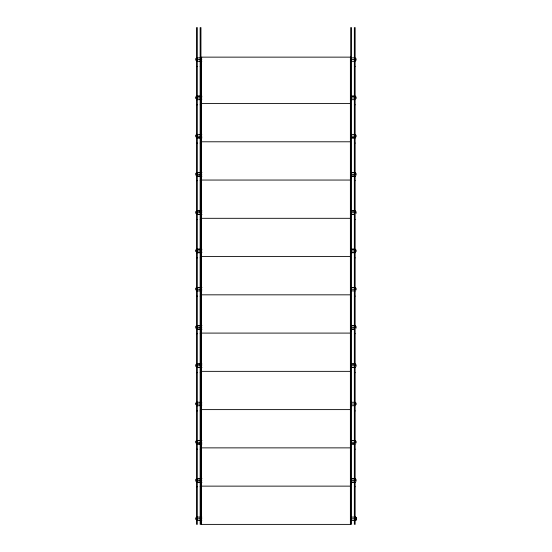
<?xml version="1.0" encoding="UTF-8"?>
<svg xmlns="http://www.w3.org/2000/svg" width="552" height="552" viewBox="0 0 552 552"><rect width="100%" height="100%" fill="white"/><g stroke="black" fill="none" stroke-linecap="round" stroke-linejoin="round"><path stroke-width="0.83" d="M355.336 517.348L356.074 517.355L356.081 520.363L355.343 520.322M355.336 517.493L356.074 517.493M355.336 517.735L356.074 517.735M355.336 518.052L356.074 518.045M355.336 518.418L356.081 518.418M355.336 518.811L356.081 518.811M355.343 519.211L356.081 519.211M355.343 519.584L356.081 519.584M355.343 519.908L356.081 519.901M196.671 57.856L201.839 57.856M351.693 57.856L355.136 57.856M196.671 59.588L201.839 59.588M351.693 59.588L355.136 59.588M196.512 60.306L197.305 60.306M200.155 60.306L200.949 60.306M350.699 60.306L351.493 60.306M354.349 60.306L355.136 60.306M196.671 61.313L201.839 61.313M351.693 61.313L355.136 61.313M196.512 66.55L197.305 66.55M200.155 66.55L200.949 66.55M354.349 66.55L355.136 66.55M196.671 96.117L201.839 96.117M351.693 96.117L355.136 96.117M196.671 96.207L201.839 96.207M351.693 96.207L355.136 96.207M196.671 97.939L201.839 97.939M351.693 97.939L355.136 97.939M196.671 99.67L201.839 99.67M351.693 99.67L355.136 99.67M201.266 103.521L350.382 103.521M196.512 104.811L197.305 104.811M200.155 104.811L200.949 104.811M354.349 104.811L355.136 104.811M196.671 134.377L201.839 134.474M351.693 134.377L355.136 134.474M196.671 136.199L201.839 136.199M351.693 136.199L355.136 136.199M196.671 137.834L201.839 137.834M351.693 137.834L355.136 137.834M196.671 137.931L201.839 137.931M351.693 137.931L355.136 137.931M201.266 141.788L350.382 141.788M196.512 143.078L197.305 143.078M200.155 143.078L200.949 143.078M354.349 143.078L355.136 143.078M196.671 172.638L201.839 172.638M351.693 172.638L355.136 172.638M196.671 172.735L201.839 172.735M351.693 172.735L355.136 172.735M196.671 174.46L201.839 174.46M351.693 174.46L355.136 174.46M196.671 176.095L201.839 176.095M351.693 176.095L355.136 176.095M196.671 176.191L201.839 176.191M351.693 176.191L355.136 176.191M350.699 178.137L351.493 178.137M201.266 180.049L350.382 180.049M196.512 180.642L197.305 180.642M200.155 180.642L200.949 180.642M354.349 180.642L355.136 180.642M196.671 210.898L201.839 210.898M351.693 210.898L355.136 210.898M196.671 210.995L201.839 210.995M351.693 210.995L355.136 210.995M196.671 212.72L201.839 212.72M351.693 212.72L355.136 212.72M196.671 214.355L201.839 214.355M351.693 214.355L354.281 214.355M196.671 214.452L201.839 214.452M351.693 214.452L354.281 214.452M201.266 218.309L350.382 218.309M196.512 219.599L197.305 219.599M200.155 219.599L200.949 219.599M354.349 219.599L355.136 219.599M196.671 249.159L201.839 249.159M351.693 249.159L355.136 249.159M196.671 249.256L201.839 249.256M351.693 249.256L354.281 249.256M196.671 250.981L201.839 250.981M351.693 250.981L355.136 250.981M196.671 252.623L201.839 252.623M351.693 252.623L355.136 252.623M196.671 252.712L201.839 252.712M351.693 252.712L355.136 252.712M201.266 256.57L350.382 256.57M196.512 257.86L197.305 257.86M200.155 257.86L200.949 257.86M354.349 257.86L355.136 257.86M196.671 287.426L201.839 287.426M351.693 287.426L355.136 287.426M196.671 287.516L201.839 287.516M351.693 287.516L355.136 287.516M196.671 289.241L201.839 289.241M351.693 289.241L355.136 289.241M196.671 290.973L201.839 290.883M351.693 290.883L355.136 290.973M201.266 294.83L350.382 294.83M196.512 296.12L197.305 296.12M200.155 296.12L200.949 296.12M354.349 296.12L355.136 296.12M196.671 325.687L201.839 325.687M351.693 325.687L355.136 325.687M196.671 325.777L201.839 325.777M351.693 325.777L355.136 325.777M196.671 327.508L201.839 327.508M351.693 327.508L355.136 327.508M196.671 329.144L201.839 329.144M351.693 329.144L354.281 329.144M196.671 329.233L201.839 329.233M351.693 329.233L354.281 329.233M350.699 331.186L351.493 331.186M201.266 333.091L350.382 333.091M196.512 333.691L197.305 333.691M200.155 333.691L200.949 333.691M354.349 333.691L355.136 333.691M196.671 363.947L201.839 363.947M351.693 363.947L355.136 363.947M196.671 364.037L201.839 364.037M351.693 364.037L355.136 364.037M196.671 365.769L201.839 365.769M351.693 365.769L355.136 365.769M196.671 367.404L201.839 367.404M351.693 367.404L355.136 367.404M196.671 367.494L201.839 367.494M351.693 367.494L355.136 367.494M201.266 371.351L350.382 371.351M196.512 372.641L197.305 372.641M200.155 372.641L200.949 372.641M354.349 372.641L355.136 372.641M196.671 402.208L201.839 402.298M351.693 402.298L355.136 402.208M196.671 404.029L201.839 404.029M351.693 404.029L355.136 404.029M196.671 405.754L201.839 405.665M351.693 405.754L355.136 405.665M201.266 409.612L350.382 409.612M196.512 410.902L197.305 410.902M200.155 410.902L200.949 410.902M354.349 410.902L355.136 410.902M196.671 440.468L201.839 440.468M351.693 440.468L355.136 440.468M196.671 440.558L201.839 440.558M351.693 440.558L355.136 440.558M196.671 442.29L201.839 442.29M351.693 442.29L355.136 442.29M196.671 443.925L201.839 443.925M351.693 443.925L354.281 443.925M196.671 444.015L201.839 444.015M351.693 444.015L355.136 444.015M201.266 447.872L350.382 447.872M196.512 449.162L197.305 449.162M200.155 449.162L200.949 449.162M354.349 449.162L355.136 449.162M196.671 478.729L201.839 478.729M351.693 478.729L355.136 478.729M196.671 478.819L201.839 478.819M351.693 478.819L355.136 478.819M196.671 480.55L201.839 480.55M351.693 480.55L355.136 480.55M196.671 482.186L201.839 482.186M351.693 482.186L355.136 482.186M196.671 482.276L201.839 482.276M351.693 482.276L355.136 482.276M350.699 484.228L351.493 484.228M201.266 486.133L350.382 486.133M196.512 486.733L197.305 486.733M200.155 486.733L200.949 486.733M354.349 486.733L355.136 486.733M196.671 517.079L201.839 517.079M351.693 517.079L355.136 517.079M196.671 518.811L201.839 518.811M351.693 518.811L355.136 518.811M196.671 520.543L201.839 520.543M351.693 520.543L355.136 520.543M355.336 517.189L355.343 520.474M355.136 516.982L355.143 520.681M356.109 58.94L356.109 60.237M356.109 97.2L356.109 98.587M356.109 135.461L356.109 136.848M356.109 173.721L356.109 175.108M356.109 211.982L356.109 213.369M356.109 250.242L356.109 251.629M356.109 288.503L356.109 289.89M356.109 326.763L356.109 328.157M356.109 365.024L356.109 366.418M356.109 403.284L356.109 404.678M356.109 441.545L356.109 442.939M356.109 479.812L356.109 481.199M355.785 58.326L355.785 58.698M355.785 96.586L355.785 97.048M355.785 134.847L355.785 135.309M355.785 173.107L355.785 173.57M355.785 211.375L355.785 211.83M355.785 249.635L355.785 250.09M355.785 287.896L355.785 288.351M355.785 326.156L355.785 326.618M355.785 364.417L355.785 364.879M355.785 402.677L355.785 403.139M355.785 440.938L355.785 441.4M355.785 479.198L355.785 479.66M355.136 524.4L355.136 27.6L354.349 27.6L354.349 524.4M351.493 524.4L351.493 27.6L350.699 27.6L350.699 524.4M200.949 524.4L200.949 27.6L200.155 27.6L200.155 524.4M197.305 524.4L197.305 27.6L196.512 27.6L196.512 524.4M196.671 57.732L196.671 61.444M196.671 95.993L196.671 99.795M196.671 134.253L196.671 138.055M196.671 172.514L196.671 176.316M196.671 210.774L196.671 214.576M196.671 249.035L196.671 252.837M196.671 287.295L196.671 291.104M196.671 325.556L196.671 329.365M196.671 363.816L196.671 367.625M196.671 402.077L196.671 405.886M196.671 440.337L196.671 444.146M196.671 478.598L196.671 482.407M196.671 516.955L196.671 520.667M196.022 58.326L196.022 58.698M196.022 96.586L196.022 97.048M196.022 134.847L196.022 135.309M196.022 173.107L196.022 173.57M196.022 211.375L196.022 211.83M196.022 249.635L196.022 250.09M196.022 287.896L196.022 288.351M196.022 326.156L196.022 326.618M196.022 364.417L196.022 364.879M196.022 402.677L196.022 403.139M196.022 440.938L196.022 441.4M196.022 479.198L196.022 479.66M196.022 517.555L196.022 517.921M195.698 58.94L195.698 60.237M195.698 97.2L195.698 98.587M195.698 135.461L195.698 136.848M195.698 173.721L195.698 175.108M195.698 211.982L195.698 213.369M195.698 250.242L195.698 251.629M195.698 288.503L195.698 289.89M195.698 326.763L195.698 328.157M195.698 365.024L195.698 366.418M195.698 403.284L195.698 404.678M195.698 441.545L195.698 442.939M195.698 479.812L195.698 481.199M195.698 518.162L195.698 519.46M350.382 57.139L201.266 57.139L201.266 524.393L350.382 524.393L350.382 57.139"/></g></svg>
